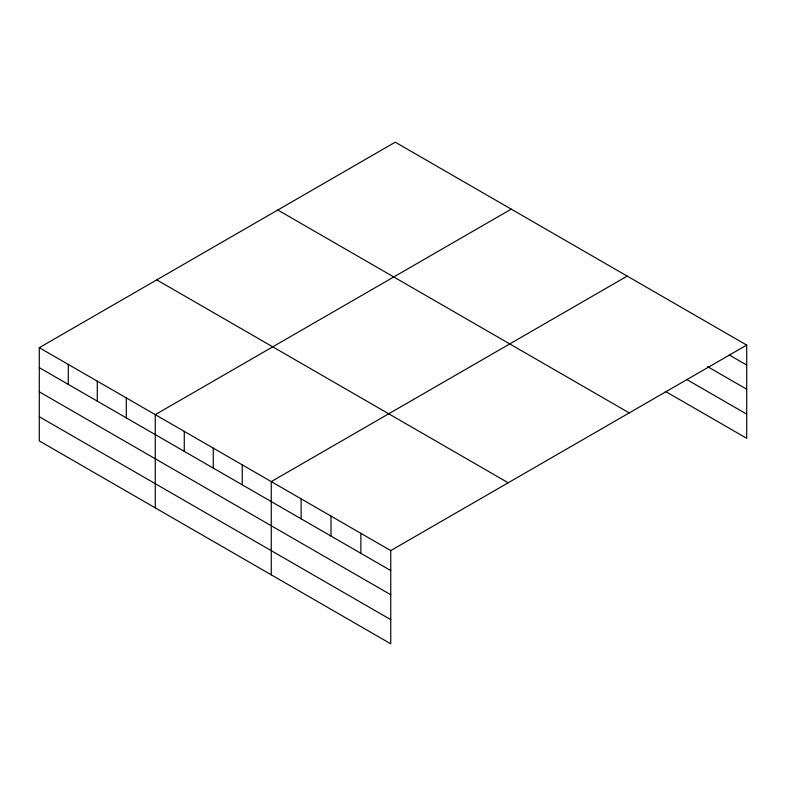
<?xml version="1.0" encoding="UTF-8"?>
<svg xmlns="http://www.w3.org/2000/svg" width="786" height="786" viewBox="0 0 786 786"><rect width="100%" height="100%" fill="white"/><g stroke="black" fill="none" stroke-linecap="round" stroke-linejoin="round"><path stroke-width="1.18" d="M665.32 391.33L746.7 438.313L746.7 345.083L395.25 142.187L39.3 347.687L39.3 440.917L390.75 643.813L390.75 550.593L39.3 347.687M511.234 209.145L155.274 414.654L155.274 507.874M627.208 276.102L271.258 481.612L271.258 574.831M390.75 550.593L746.7 345.083M729.192 354.948L746.7 365.058M707.557 366.63L746.7 389.227M686.954 379.638L746.7 414.134M277.792 210L629.232 412.905M156.768 279.875L508.208 482.781M39.3 367.661L390.75 570.567M39.3 391.831L390.75 594.737M39.3 416.737L390.75 619.643M360.872 533.35L360.872 553.324M331.004 516.107L331.004 536.072M301.126 498.855L301.126 518.829M242.255 464.87L242.255 484.844M213.261 448.128L213.261 468.102M184.268 431.386L184.268 451.361M126.281 397.913L126.281 417.887M97.287 381.171L97.287 401.145M68.294 364.429L68.294 384.403"/></g></svg>
